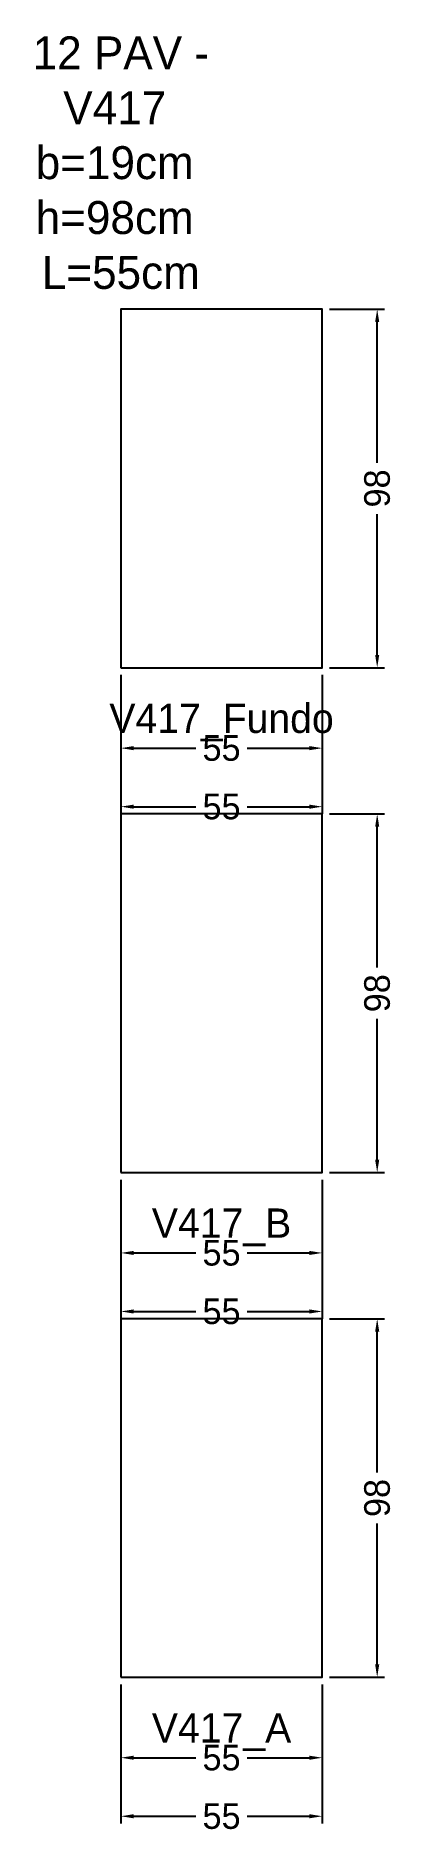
# Model space of a CAD drawing. Header units: metres. Extents: x -23 to 75, y -43 to 449.
import ezdxf

# ---------------------------------------------------------------- set-up
doc = ezdxf.new("R2010")
doc.units = ezdxf.units.M
for name, color, linetype in [('COTA', 3, 'Continuous'), ('NOMENCLATURA', 2, 'Continuous'), ('Paineis', 7, 'Continuous'), ('Texto Secao', 2, 'Continuous')]:
    doc.layers.add(name, color=color, linetype=linetype)
doc.dimstyles.new('COTA_VIG', dxfattribs={"dimtxt": 7, "dimasz": 3.5, "dimexe": 2, "dimexo": 2, "dimgap": 1.5, "dimtad": 1, "dimdec": 1, "dimcen": 2.5, "dimclrd": 3, "dimclre": 3, "dimclrt": 3, "dimazin": 3, "dimtfac": 1, "dimtmove": 0, "dimatfit": 3})

# ---------------------------------------------------------------- blocks, each defined once
blk = doc.blocks.new('_CLOSEDFILLED')
at = {"color": 0, "linetype": 'BYBLOCK'}
blk.add_solid([(-1, 0.16), (0, 0), (-1, -0.16)], dxfattribs=at)
blk = doc.blocks.new('*D1')
at = {"color": 3}
for p, q in [((0, -2), (0, -24)), ((55, -2), (55, -24)), ((3.5, -22), (20.5, -22)), ((34.5, -22), (51.5, -22))]:
    blk.add_line(p, q, dxfattribs=at)
at = {"layer": 'Defpoints'}
for p in [(0, 0), (55, 0), (0, -22)]:
    blk.add_point(p, dxfattribs=at)
at = {"layer": 'COTA', "color": 3, "xscale": 3.5, "yscale": 3.5, "rotation": 180}
blk.add_blockref('_CLOSEDFILLED', (0, -22), dxfattribs=at)
at = {"layer": 'COTA', "color": 3, "xscale": 3.5, "yscale": 3.5}
blk.add_blockref('_CLOSEDFILLED', (55, -22), dxfattribs=at)
at = {"layer": 'COTA', "color": 3, "insert": (27.5, -22), "char_height": 7, "attachment_point": 5}
blk.add_mtext('55', dxfattribs=at)
blk = doc.blocks.new('*D2')
at = {"color": 3}
for p, q in [((0, -2), (0, -40)), ((55, -2), (55, -40)), ((3.5, -38), (20.5, -38)), ((34.5, -38), (51.5, -38))]:
    blk.add_line(p, q, dxfattribs=at)
at = {"layer": 'Defpoints'}
for p in [(0, 0), (55, 0), (0, -38)]:
    blk.add_point(p, dxfattribs=at)
at = {"layer": 'COTA', "color": 3, "xscale": 3.5, "yscale": 3.5, "rotation": 180}
blk.add_blockref('_CLOSEDFILLED', (0, -38), dxfattribs=at)
at = {"layer": 'COTA', "color": 3, "xscale": 3.5, "yscale": 3.5}
blk.add_blockref('_CLOSEDFILLED', (55, -38), dxfattribs=at)
at = {"layer": 'COTA', "color": 3, "insert": (27.5, -38), "char_height": 7, "attachment_point": 5}
blk.add_mtext('55', dxfattribs=at)
blk = doc.blocks.new('*D3')
at = {"color": 3}
for p, q in [((57, 98), (72, 98)), ((70, 56), (70, 94.5)), ((70, 3.5), (70, 42)), ((57, 0), (72, 0))]:
    blk.add_line(p, q, dxfattribs=at)
at = {"layer": 'Defpoints'}
for p in [(55, 98), (55, 0), (70, 0)]:
    blk.add_point(p, dxfattribs=at)
at = {"layer": 'COTA', "color": 3, "xscale": 3.5, "yscale": 3.5}
for p, rotation in [((70, 98), 90), ((70, 0), 270)]:
    blk.add_blockref('_CLOSEDFILLED', p, dxfattribs=dict(at, rotation=rotation))
at = {"layer": 'COTA', "color": 3, "insert": (70, 49), "char_height": 7, "attachment_point": 5, "rotation": 90}
blk.add_mtext('98', dxfattribs=at)
blk = doc.blocks.new('*D4')
at = {"color": 3}
for p, q in [((0, 136), (0, 114)), ((55, 136), (55, 114)), ((3.5, 116), (20.5, 116)), ((34.5, 116), (51.5, 116))]:
    blk.add_line(p, q, dxfattribs=at)
at = {"layer": 'Defpoints'}
for p in [(0, 138), (55, 138), (0, 116)]:
    blk.add_point(p, dxfattribs=at)
at = {"layer": 'COTA', "color": 3, "xscale": 3.5, "yscale": 3.5, "rotation": 180}
blk.add_blockref('_CLOSEDFILLED', (0, 116), dxfattribs=at)
at = {"layer": 'COTA', "color": 3, "xscale": 3.5, "yscale": 3.5}
blk.add_blockref('_CLOSEDFILLED', (55, 116), dxfattribs=at)
at = {"layer": 'COTA', "color": 3, "insert": (27.5, 116), "char_height": 7, "attachment_point": 5}
blk.add_mtext('55', dxfattribs=at)
blk = doc.blocks.new('*D5')
at = {"color": 3}
for p, q in [((0, 136), (0, 98)), ((55, 136), (55, 98)), ((3.5, 100), (20.5, 100)), ((34.5, 100), (51.5, 100))]:
    blk.add_line(p, q, dxfattribs=at)
at = {"layer": 'Defpoints'}
for p in [(0, 138), (55, 138), (0, 100)]:
    blk.add_point(p, dxfattribs=at)
at = {"layer": 'COTA', "color": 3, "xscale": 3.5, "yscale": 3.5, "rotation": 180}
blk.add_blockref('_CLOSEDFILLED', (0, 100), dxfattribs=at)
at = {"layer": 'COTA', "color": 3, "xscale": 3.5, "yscale": 3.5}
blk.add_blockref('_CLOSEDFILLED', (55, 100), dxfattribs=at)
at = {"layer": 'COTA', "color": 3, "insert": (27.5, 100), "char_height": 7, "attachment_point": 5}
blk.add_mtext('55', dxfattribs=at)
blk = doc.blocks.new('*D6')
at = {"color": 3}
for p, q in [((57, 236), (72, 236)), ((70, 194), (70, 232.5)), ((70, 141.5), (70, 180)), ((57, 138), (72, 138))]:
    blk.add_line(p, q, dxfattribs=at)
at = {"layer": 'Defpoints'}
for p in [(55, 236), (55, 138), (70, 138)]:
    blk.add_point(p, dxfattribs=at)
at = {"layer": 'COTA', "color": 3, "xscale": 3.5, "yscale": 3.5}
for p, rotation in [((70, 236), 90), ((70, 138), 270)]:
    blk.add_blockref('_CLOSEDFILLED', p, dxfattribs=dict(at, rotation=rotation))
at = {"layer": 'COTA', "color": 3, "insert": (70, 187), "char_height": 7, "attachment_point": 5, "rotation": 90}
blk.add_mtext('98', dxfattribs=at)
blk = doc.blocks.new('*D7')
at = {"color": 3}
for p, q in [((0, 274), (0, 252)), ((55, 274), (55, 252)), ((3.5, 254), (20.5, 254)), ((34.5, 254), (51.5, 254))]:
    blk.add_line(p, q, dxfattribs=at)
at = {"layer": 'Defpoints'}
for p in [(0, 276), (55, 276), (0, 254)]:
    blk.add_point(p, dxfattribs=at)
at = {"layer": 'COTA', "color": 3, "xscale": 3.5, "yscale": 3.5, "rotation": 180}
blk.add_blockref('_CLOSEDFILLED', (0, 254), dxfattribs=at)
at = {"layer": 'COTA', "color": 3, "xscale": 3.5, "yscale": 3.5}
blk.add_blockref('_CLOSEDFILLED', (55, 254), dxfattribs=at)
at = {"layer": 'COTA', "color": 3, "insert": (27.5, 254), "char_height": 7, "attachment_point": 5}
blk.add_mtext('55', dxfattribs=at)
blk = doc.blocks.new('*D8')
at = {"color": 3}
for p, q in [((0, 274), (0, 236)), ((55, 274), (55, 236)), ((3.5, 238), (20.5, 238)), ((34.5, 238), (51.5, 238))]:
    blk.add_line(p, q, dxfattribs=at)
at = {"layer": 'Defpoints'}
for p in [(0, 276), (55, 276), (0, 238)]:
    blk.add_point(p, dxfattribs=at)
at = {"layer": 'COTA', "color": 3, "xscale": 3.5, "yscale": 3.5, "rotation": 180}
blk.add_blockref('_CLOSEDFILLED', (0, 238), dxfattribs=at)
at = {"layer": 'COTA', "color": 3, "xscale": 3.5, "yscale": 3.5}
blk.add_blockref('_CLOSEDFILLED', (55, 238), dxfattribs=at)
at = {"layer": 'COTA', "color": 3, "insert": (27.5, 238), "char_height": 7, "attachment_point": 5}
blk.add_mtext('55', dxfattribs=at)
blk = doc.blocks.new('*D9')
at = {"color": 3}
for p, q in [((57, 374), (72, 374)), ((70, 332), (70, 370.5)), ((70, 279.5), (70, 318)), ((57, 276), (72, 276))]:
    blk.add_line(p, q, dxfattribs=at)
at = {"layer": 'Defpoints'}
for p in [(55, 374), (55, 276), (70, 276)]:
    blk.add_point(p, dxfattribs=at)
at = {"layer": 'COTA', "color": 3, "xscale": 3.5, "yscale": 3.5}
for p, rotation in [((70, 374), 90), ((70, 276), 270)]:
    blk.add_blockref('_CLOSEDFILLED', p, dxfattribs=dict(at, rotation=rotation))
at = {"layer": 'COTA', "color": 3, "insert": (70, 325), "char_height": 7, "attachment_point": 5, "rotation": 90}
blk.add_mtext('98', dxfattribs=at)

msp = doc.modelspace()

# ---------------------------------------------------------------- linework, layer by layer
at = {"layer": 'Paineis'}
for points in [[(0, 276), (55, 276), (55, 374), (0, 374)], [(0, 138), (55, 138), (55, 236), (0, 236)], [(0, 0), (55, 0), (55, 98), (0, 98)]]:
    msp.add_lwpolyline(points, close=True, dxfattribs=at)

# ---------------------------------------------------------------- texts
at = {"layer": 'NOMENCLATURA', "insert": (0, 414), "char_height": 9, "width": 75, "attachment_point": 5}
msp.add_mtext('12 PAV - V417  b=19cm  h=98cm  L=55cm', dxfattribs=at)
at = {"layer": 'Texto Secao', "char_height": 8, "width": 75, "attachment_point": 5}
for s, insert in [('V417_Fundo', (27.5, 261)), ('V417_B', (27.5, 123)), ('V417_A', (27.5, -15))]:
    msp.add_mtext(s, dxfattribs=dict(at, insert=insert))

# ---------------------------------------------------------------- dimensions: what is measured, and where the dimension line sits
at = {"layer": 'COTA'}
for base, p1, p2, picture, middle in [((70, 276), (55, 276), (55, 374), '*D9', (70, 325)), ((70, 138), (55, 138), (55, 236), '*D6', (70, 187)), ((70, 0), (55, 0), (55, 98), '*D3', (70, 49))]:
    dim = msp.add_linear_dim(base=base, p1=p1, p2=p2, angle=90, dimstyle='COTA_VIG', dxfattribs=at)
    dim.commit()
    dim.dimension.update_dxf_attribs({"geometry": picture, "text_midpoint": middle})
for base, p1, p2, picture, middle in [((0, 254), (0, 276), (55, 276), '*D7', (27.5, 254)), ((0, 238), (0, 276), (55, 276), '*D8', (27.5, 238)), ((0, 116), (0, 138), (55, 138), '*D4', (27.5, 116)), ((0, 100), (0, 138), (55, 138), '*D5', (27.5, 100)), ((0, -22), (0, 0), (55, 0), '*D1', (27.5, -22)), ((0, -38), (0, 0), (55, 0), '*D2', (27.5, -38))]:
    dim = msp.add_linear_dim(base=base, p1=p1, p2=p2, dimstyle='COTA_VIG', dxfattribs=at)
    dim.commit()
    dim.dimension.update_dxf_attribs({"geometry": picture, "text_midpoint": middle})

doc.saveas('drawing.dxf')
